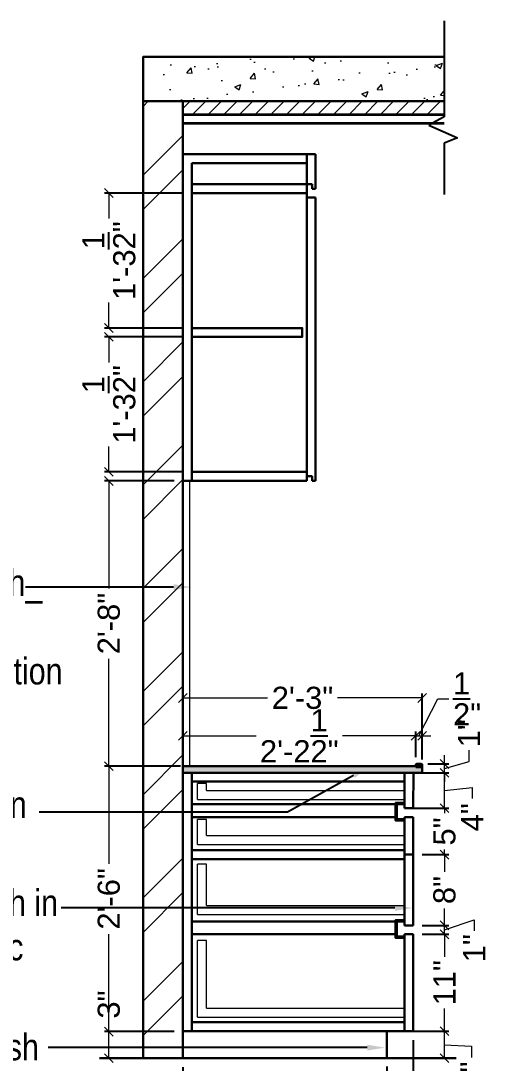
# Model space of a CAD drawing. Header units: millimetres. Extents: x 56222 to 3066687, y -650199 to -121287.
# Drawn here: x 134894.1 to 134948.9, y -184697.6 to -184579.8 of the extents above; entities that cross this region are included whole.
import ezdxf
from ezdxf import colors
from ezdxf.entities.mleader import LeaderData, LeaderLine
from ezdxf.math import Vec2, Vec3

# ---------------------------------------------------------------- set-up
doc = ezdxf.new("R2010")
doc.units = ezdxf.units.MM
doc.header["$MEASUREMENT"] = 0
doc.header["$PDMODE"] = 35
doc.linetypes.add('DASHED', pattern=[0.75, 0.5, -0.25])
doc.layers.get('Defpoints').update_dxf_attribs({"color": 220})
for name, color, linetype, lineweight in [('COLUMN', 1, 'Continuous', 30), ('dim05', 1, 'Continuous', 13), ('FURNITURE', 32, 'Continuous', 9), ('furniture dimensions', 1, 'DASHED', 0), ('GF FALSE CEILING', 6, 'Continuous', 35), ('hatch-wall', 8, 'Continuous', 9), ('SECTION ( SLAB PLine )', 104, 'Continuous', 30), ('Text', 7, 'Continuous', 15), ('wall', 7, 'Continuous', 30), ('XX~SLAB ( BEAM )~ ( DIM )', 7, 'Continuous', 9)]:
    doc.layers.add(name, color=color, linetype=linetype, lineweight=lineweight)
doc.styles.add('Arial', font='arial.ttf')
doc.styles.get("Standard").update_dxf_attribs({"font": 'arial.ttf', "height": 6})
doc.styles.add('style4', font='ARIALN.TTF')
doc.dimstyles.new('ISO-25', dxfattribs={"dimtxt": 2.5, "dimasz": 1, "dimexe": 0.5, "dimexo": 1, "dimtad": 0, "dimdec": 1, "dimlunit": 4, "dimtxsty": 'Standard', "dimblk": 'OBLIQUE', "dimcen": 2.5, "dimclrd": 1, "dimclre": 1, "dimclrt": 5, "dimadec": 0, "dimazin": 0, "dimtfac": 1, "dimtdec": 1, "dimtmove": 0, "dimatfit": 3, "dimfxl": 1, "dimlwd": -1, "dimarcsym": 0})

# ---------------------------------------------------------------- blocks, each defined once
blk = doc.blocks.new('_Oblique')
at = {"layer": 'wall', "color": 0, "lineweight": -2}
blk.add_line((-0.5, -0.5), (0.5, 0.5), dxfattribs=at)
blk = doc.blocks.new('*D413')
at = {"layer": 'Defpoints', "color": 0, "lineweight": 30, "transparency": 16777216}
for p in [(134904.05, -184693.99), (134912.41, -184693.99), (134912.41, -184696.99)]:
    blk.add_point(p, dxfattribs=at)
at = {"layer": 'dim05', "color": 1, "linetype": 'Continuous', "transparency": 16777216}
for p, q in [((134904.05, -184693.99), (134904.05, -184692.99)), ((134904.05, -184696.99), (134904.05, -184693.99))]:
    blk.add_line(p, q, dxfattribs=at)
at = {"layer": 'dim05', "color": 1, "linetype": 'Continuous', "lineweight": -2, "transparency": 16777216}
for p, q in [((134911.41, -184693.99), (134903.55, -184693.99)), ((134911.41, -184696.99), (134903.55, -184696.99))]:
    blk.add_line(p, q, dxfattribs=at)
at = {"layer": 'dim05', "color": 1, "transparency": 16777216}
for p, rotation in [((134904.05, -184693.99), 90), ((134904.05, -184696.99), 270)]:
    blk.add_blockref('_Oblique', p, dxfattribs=dict(at, rotation=rotation))
at = {"layer": 'dim05', "color": 5, "lineweight": 25, "transparency": 16777216, "insert": (134904.05, -184690.93), "char_height": 2.5, "attachment_point": 5, "rotation": 90, "style": 'Arial'}
blk.add_mtext('3"', dxfattribs=at)
blk = doc.blocks.new('*D414')
at = {"layer": 'Defpoints', "color": 0, "lineweight": 30, "transparency": 16777216}
for p in [(134904.05, -184663.99), (134912.41, -184663.99), (134912.41, -184693.99)]:
    blk.add_point(p, dxfattribs=at)
at = {"layer": 'dim05', "color": 1, "linetype": 'Continuous', "lineweight": -2, "transparency": 16777216}
for p, q in [((134911.41, -184663.99), (134903.55, -184663.99)), ((134911.41, -184693.99), (134903.55, -184693.99))]:
    blk.add_line(p, q, dxfattribs=at)
at = {"layer": 'dim05', "color": 1, "linetype": 'Continuous', "transparency": 16777216}
for p, q in [((134904.05, -184663.99), (134904.05, -184675.02)), ((134904.05, -184693.99), (134904.05, -184682.96))]:
    blk.add_line(p, q, dxfattribs=at)
at = {"layer": 'dim05', "color": 1, "transparency": 16777216}
for p, rotation in [((134904.05, -184663.99), 90), ((134904.05, -184693.99), 270)]:
    blk.add_blockref('_Oblique', p, dxfattribs=dict(at, rotation=rotation))
at = {"layer": 'dim05', "color": 5, "lineweight": 25, "transparency": 16777216, "insert": (134904.05, -184678.99), "char_height": 2.5, "attachment_point": 5, "rotation": 90, "style": 'Arial'}
blk.add_mtext('2\'-6"', dxfattribs=at)
blk = doc.blocks.new('*D415')
at = {"layer": 'Defpoints', "color": 0, "lineweight": 30, "transparency": 16777216}
for p in [(134904.05, -184631.77), (134912.41, -184631.77), (134913.16, -184663.99)]:
    blk.add_point(p, dxfattribs=at)
at = {"layer": 'dim05', "color": 1, "linetype": 'Continuous', "lineweight": -2, "transparency": 16777216}
for p, q in [((134911.41, -184631.77), (134903.55, -184631.77)), ((134912.16, -184663.99), (134903.55, -184663.99))]:
    blk.add_line(p, q, dxfattribs=at)
at = {"layer": 'dim05', "color": 1, "linetype": 'Continuous', "transparency": 16777216}
for p, q in [((134904.05, -184631.77), (134904.05, -184643.91)), ((134904.05, -184663.99), (134904.05, -184651.85))]:
    blk.add_line(p, q, dxfattribs=at)
at = {"layer": 'dim05', "color": 1, "transparency": 16777216}
for p, rotation in [((134904.05, -184631.77), 90), ((134904.05, -184663.99), 270)]:
    blk.add_blockref('_Oblique', p, dxfattribs=dict(at, rotation=rotation))
at = {"layer": 'dim05', "color": 5, "lineweight": 25, "transparency": 16777216, "insert": (134904.05, -184647.88), "char_height": 2.5, "attachment_point": 5, "rotation": 90, "style": 'Arial'}
blk.add_mtext('2\'-8"', dxfattribs=at)
blk = doc.blocks.new('*D416')
at = {"layer": 'Defpoints', "color": 0, "lineweight": 30, "transparency": 16777216}
for p in [(134904.05, -184615.49), (134913.41, -184615.49), (134913.41, -184630.74)]:
    blk.add_point(p, dxfattribs=at)
at = {"layer": 'dim05', "color": 1, "linetype": 'Continuous', "lineweight": -2, "transparency": 16777216}
for p, q in [((134912.41, -184615.49), (134903.55, -184615.49)), ((134912.41, -184630.74), (134903.55, -184630.74))]:
    blk.add_line(p, q, dxfattribs=at)
at = {"layer": 'dim05', "color": 1, "linetype": 'Continuous', "transparency": 16777216}
for p, q in [((134904.05, -184615.49), (134904.05, -184618.38)), ((134904.05, -184630.74), (134904.05, -184627.86))]:
    blk.add_line(p, q, dxfattribs=at)
at = {"layer": 'dim05', "color": 1, "transparency": 16777216}
for p, rotation in [((134904.05, -184615.49), 90), ((134904.05, -184630.74), 270)]:
    blk.add_blockref('_Oblique', p, dxfattribs=dict(at, rotation=rotation))
at = {"layer": 'dim05', "color": 5, "lineweight": 25, "transparency": 16777216, "insert": (134904.05, -184623.12), "char_height": 2.5, "attachment_point": 5, "rotation": 90, "style": 'Arial'}
blk.add_mtext('1\'-3{\\H1x;\\S1/2;}"', dxfattribs=at)
blk = doc.blocks.new('*D417')
at = {"layer": 'Defpoints', "color": 0, "lineweight": 30, "transparency": 16777216}
for p in [(134935.45, -184693.94), (134941.98, -184693.94), (134935.45, -184696.99)]:
    blk.add_point(p, dxfattribs=at)
at = {"layer": 'dim05', "color": 1, "linetype": 'Continuous', "lineweight": -2, "transparency": 16777216}
for p, q in [((134936.45, -184693.94), (134942.48, -184693.94)), ((134936.45, -184696.99), (134942.48, -184696.99))]:
    blk.add_line(p, q, dxfattribs=at)
at = {"layer": 'dim05', "color": 1, "linetype": 'Continuous', "transparency": 16777216}
for p, q in [((134941.98, -184696.99), (134941.98, -184693.94)), ((134941.98, -184695.47), (134945.02, -184695.65)), ((134945.02, -184695.65), (134945.02, -184696.9))]:
    blk.add_line(p, q, dxfattribs=at)
at = {"layer": 'dim05', "color": 1, "transparency": 16777216}
for p, rotation in [((134941.98, -184693.94), 90), ((134941.98, -184696.99), 270)]:
    blk.add_blockref('_Oblique', p, dxfattribs=dict(at, rotation=rotation))
at = {"layer": 'dim05', "color": 5, "lineweight": 25, "transparency": 16777216, "insert": (134945.02, -184698.96), "char_height": 2.5, "attachment_point": 5, "rotation": 90, "style": 'Arial'}
blk.add_mtext('3"', dxfattribs=at)
blk = doc.blocks.new('*D418')
at = {"layer": 'Defpoints', "color": 0, "lineweight": 30, "transparency": 16777216}
for p in [(134938.45, -184682.99), (134941.98, -184682.99), (134938.45, -184693.94)]:
    blk.add_point(p, dxfattribs=at)
at = {"layer": 'dim05', "color": 1, "linetype": 'Continuous', "lineweight": -2, "transparency": 16777216}
for p, q in [((134939.45, -184682.99), (134942.48, -184682.99)), ((134939.45, -184693.94), (134942.48, -184693.94))]:
    blk.add_line(p, q, dxfattribs=at)
at = {"layer": 'dim05', "color": 1, "linetype": 'Continuous', "transparency": 16777216}
for p, q in [((134941.98, -184682.99), (134941.98, -184685.55)), ((134941.98, -184693.94), (134941.98, -184691.38))]:
    blk.add_line(p, q, dxfattribs=at)
at = {"layer": 'dim05', "color": 1, "transparency": 16777216}
for p, rotation in [((134941.98, -184682.99), 90), ((134941.98, -184693.94), 270)]:
    blk.add_blockref('_Oblique', p, dxfattribs=dict(at, rotation=rotation))
at = {"layer": 'dim05', "color": 5, "lineweight": 25, "transparency": 16777216, "insert": (134941.98, -184688.47), "char_height": 2.5, "attachment_point": 5, "rotation": 90, "style": 'Arial'}
blk.add_mtext('11"', dxfattribs=at)
blk = doc.blocks.new('*D419')
at = {"layer": 'Defpoints', "color": 0, "lineweight": 30, "transparency": 16777216}
for p in [(134938.45, -184681.99), (134938.45, -184682.99), (134941.98, -184681.99)]:
    blk.add_point(p, dxfattribs=at)
at = {"layer": 'dim05', "color": 1, "linetype": 'Continuous', "transparency": 16777216}
for p, q in [((134941.98, -184681.99), (134941.98, -184680.99)), ((134941.98, -184682.49), (134945.34, -184681.36)), ((134945.34, -184681.36), (134945.34, -184682.61)), ((134941.98, -184682.99), (134941.98, -184681.99)), ((134941.98, -184682.99), (134941.98, -184681.99)), ((134941.98, -184682.99), (134941.98, -184683.99))]:
    blk.add_line(p, q, dxfattribs=at)
at = {"layer": 'dim05', "color": 1, "linetype": 'Continuous', "lineweight": -2, "transparency": 16777216}
for p, q in [((134939.45, -184681.99), (134942.48, -184681.99)), ((134939.45, -184682.99), (134942.48, -184682.99))]:
    blk.add_line(p, q, dxfattribs=at)
at = {"layer": 'dim05', "color": 1, "transparency": 16777216}
for p, rotation in [((134941.98, -184681.99), 270), ((134941.98, -184682.99), 90)]:
    blk.add_blockref('_Oblique', p, dxfattribs=dict(at, rotation=rotation))
at = {"layer": 'dim05', "color": 5, "lineweight": 25, "transparency": 16777216, "insert": (134945.34, -184684.56), "char_height": 2.5, "attachment_point": 5, "rotation": 90, "style": 'Arial'}
blk.add_mtext('1"', dxfattribs=at)
blk = doc.blocks.new('*D420')
at = {"layer": 'Defpoints', "color": 0, "lineweight": 30, "transparency": 16777216}
for p in [(134938.45, -184673.99), (134941.98, -184673.99), (134938.45, -184681.99)]:
    blk.add_point(p, dxfattribs=at)
at = {"layer": 'dim05', "color": 1, "linetype": 'Continuous', "lineweight": -2, "transparency": 16777216}
for p, q in [((134939.45, -184673.99), (134942.48, -184673.99)), ((134939.45, -184681.99), (134942.48, -184681.99))]:
    blk.add_line(p, q, dxfattribs=at)
at = {"layer": 'dim05', "color": 1, "linetype": 'Continuous', "transparency": 16777216}
for p, q in [((134941.98, -184673.99), (134941.98, -184675.93)), ((134941.98, -184681.99), (134941.98, -184680.06))]:
    blk.add_line(p, q, dxfattribs=at)
at = {"layer": 'dim05', "color": 1, "transparency": 16777216}
for p, rotation in [((134941.98, -184673.99), 90), ((134941.98, -184681.99), 270)]:
    blk.add_blockref('_Oblique', p, dxfattribs=dict(at, rotation=rotation))
at = {"layer": 'dim05', "color": 5, "lineweight": 25, "transparency": 16777216, "insert": (134941.98, -184677.99), "char_height": 2.5, "attachment_point": 5, "rotation": 90, "style": 'Arial'}
blk.add_mtext('8"', dxfattribs=at)
blk = doc.blocks.new('*D421')
at = {"layer": 'Defpoints', "color": 0, "lineweight": 30, "transparency": 16777216}
for p in [(134938.45, -184668.74), (134941.98, -184668.74), (134938.45, -184673.99)]:
    blk.add_point(p, dxfattribs=at)
at = {"layer": 'dim05', "color": 1, "linetype": 'Continuous', "lineweight": -2, "transparency": 16777216}
for p, q in [((134939.45, -184668.74), (134942.48, -184668.74)), ((134939.45, -184673.99), (134942.48, -184673.99))]:
    blk.add_line(p, q, dxfattribs=at)
at = {"layer": 'dim05', "color": 1, "linetype": 'Continuous', "transparency": 16777216}
for p, q in [((134941.98, -184668.74), (134941.98, -184667.74)), ((134941.98, -184668.74), (134941.98, -184669.31)), ((134941.98, -184673.99), (134941.98, -184673.43)), ((134941.98, -184673.99), (134941.98, -184674.99))]:
    blk.add_line(p, q, dxfattribs=at)
at = {"layer": 'dim05', "color": 1, "transparency": 16777216}
for p, rotation in [((134941.98, -184668.74), 270), ((134941.98, -184673.99), 90)]:
    blk.add_blockref('_Oblique', p, dxfattribs=dict(at, rotation=rotation))
at = {"layer": 'dim05', "color": 5, "lineweight": 25, "transparency": 16777216, "insert": (134941.98, -184671.37), "char_height": 2.5, "attachment_point": 5, "rotation": 90, "style": 'Arial'}
blk.add_mtext('5"', dxfattribs=at)
blk = doc.blocks.new('*D422')
at = {"layer": 'Defpoints', "color": 0, "lineweight": 30, "transparency": 16777216}
for p in [(134937.9, -184664.74), (134941.98, -184664.74), (134937.45, -184668.74)]:
    blk.add_point(p, dxfattribs=at)
at = {"layer": 'dim05', "color": 1, "linetype": 'Continuous', "lineweight": -2, "transparency": 16777216}
for p, q in [((134938.9, -184664.74), (134942.48, -184664.74)), ((134938.45, -184668.74), (134942.48, -184668.74))]:
    blk.add_line(p, q, dxfattribs=at)
at = {"layer": 'dim05', "color": 1, "linetype": 'Continuous', "transparency": 16777216}
for p, q in [((134941.98, -184668.74), (134941.98, -184664.74)), ((134941.98, -184666.74), (134945.11, -184666.4)), ((134945.11, -184666.4), (134945.11, -184667.65))]:
    blk.add_line(p, q, dxfattribs=at)
at = {"layer": 'dim05', "color": 1, "transparency": 16777216}
for p, rotation in [((134941.98, -184664.74), 90), ((134941.98, -184668.74), 270)]:
    blk.add_blockref('_Oblique', p, dxfattribs=dict(at, rotation=rotation))
at = {"layer": 'dim05', "color": 5, "lineweight": 25, "transparency": 16777216, "insert": (134945.11, -184669.77), "char_height": 2.5, "attachment_point": 5, "rotation": 90, "style": 'Arial'}
blk.add_mtext('4"', dxfattribs=at)
blk = doc.blocks.new('*D423')
at = {"layer": 'Defpoints', "color": 0, "lineweight": 30, "transparency": 16777216}
for p in [(134939.09, -184663.74), (134941.98, -184663.74), (134939.45, -184664.74)]:
    blk.add_point(p, dxfattribs=at)
at = {"layer": 'dim05', "color": 1, "linetype": 'Continuous', "transparency": 16777216}
for p, q in [((134941.98, -184663.74), (134941.98, -184662.74)), ((134944.75, -184663.45), (134944.75, -184662.2)), ((134941.98, -184664.24), (134944.75, -184663.45)), ((134941.98, -184664.74), (134941.98, -184663.74)), ((134941.98, -184664.74), (134941.98, -184663.74)), ((134941.98, -184664.74), (134941.98, -184665.74))]:
    blk.add_line(p, q, dxfattribs=at)
at = {"layer": 'dim05', "color": 1, "linetype": 'Continuous', "lineweight": -2, "transparency": 16777216}
for p, q in [((134940.09, -184663.74), (134942.48, -184663.74)), ((134940.45, -184664.74), (134942.48, -184664.74))]:
    blk.add_line(p, q, dxfattribs=at)
at = {"layer": 'dim05', "color": 1, "transparency": 16777216}
for p, rotation in [((134941.98, -184663.74), 270), ((134941.98, -184664.74), 90)]:
    blk.add_blockref('_Oblique', p, dxfattribs=dict(at, rotation=rotation))
at = {"layer": 'dim05', "color": 5, "lineweight": 25, "transparency": 16777216, "insert": (134944.75, -184660.26), "char_height": 2.5, "attachment_point": 5, "rotation": 90, "style": 'Arial'}
blk.add_mtext('1"', dxfattribs=at)
blk = doc.blocks.new('*D424')
at = {"layer": 'Defpoints', "color": 0, "lineweight": 30, "transparency": 16777216}
for p in [(134912.41, -184696.99), (134935.45, -184696.94), (134935.45, -184700.09)]:
    blk.add_point(p, dxfattribs=at)
at = {"layer": 'dim05', "color": 1, "linetype": 'Continuous', "lineweight": -2, "transparency": 16777216}
for p, q in [((134912.41, -184697.99), (134912.41, -184700.59)), ((134935.45, -184697.94), (134935.45, -184700.59))]:
    blk.add_line(p, q, dxfattribs=at)
at = {"layer": 'dim05', "color": 1, "linetype": 'Continuous', "transparency": 16777216}
for p, q in [((134912.41, -184700.09), (134919.13, -184700.09)), ((134935.45, -184700.09), (134928.73, -184700.09))]:
    blk.add_line(p, q, dxfattribs=at)
at = {"layer": 'dim05', "color": 1, "transparency": 16777216, "rotation": 180}
blk.add_blockref('_Oblique', (134912.41, -184700.09), dxfattribs=at)
at = {"layer": 'dim05', "color": 1, "transparency": 16777216}
blk.add_blockref('_Oblique', (134935.45, -184700.09), dxfattribs=at)
at = {"layer": 'dim05', "color": 5, "lineweight": 25, "transparency": 16777216, "insert": (134923.93, -184700.09), "char_height": 2.5, "attachment_point": 5, "style": 'Arial'}
blk.add_mtext('1\'-11"', dxfattribs=at)
blk = doc.blocks.new('*D425')
at = {"layer": 'Defpoints', "color": 0, "lineweight": 30, "transparency": 16777216}
for p in [(134938.45, -184693.94), (134935.45, -184696.99), (134938.45, -184700.09)]:
    blk.add_point(p, dxfattribs=at)
at = {"layer": 'dim05', "color": 1, "linetype": 'Continuous', "lineweight": -2, "transparency": 16777216}
for p, q in [((134938.45, -184694.94), (134938.45, -184700.59)), ((134935.45, -184697.99), (134935.45, -184700.59))]:
    blk.add_line(p, q, dxfattribs=at)
at = {"layer": 'dim05', "color": 1, "linetype": 'Continuous', "transparency": 16777216}
for p, q in [((134935.45, -184700.09), (134938.45, -184700.09)), ((134936.95, -184700.09), (134935.92, -184702.57)), ((134935.92, -184702.57), (134937.17, -184702.57))]:
    blk.add_line(p, q, dxfattribs=at)
at = {"layer": 'dim05', "color": 1, "transparency": 16777216, "rotation": 180}
blk.add_blockref('_Oblique', (134935.45, -184700.09), dxfattribs=at)
at = {"layer": 'dim05', "color": 1, "transparency": 16777216}
blk.add_blockref('_Oblique', (134938.45, -184700.09), dxfattribs=at)
at = {"layer": 'dim05', "color": 5, "lineweight": 25, "transparency": 16777216, "insert": (134939.23, -184702.57), "char_height": 2.5, "attachment_point": 5, "style": 'Arial'}
blk.add_mtext('3"', dxfattribs=at)
blk = doc.blocks.new('*D437')
at = {"layer": 'Defpoints', "color": 0, "lineweight": 30, "transparency": 16777216}
for p in [(134938.73, -184660.56), (134912.41, -184663.99), (134938.73, -184663.99)]:
    blk.add_point(p, dxfattribs=at)
at = {"layer": 'dim05', "color": 1, "linetype": 'Continuous', "lineweight": -2, "transparency": 16777216}
for p, q in [((134912.41, -184662.99), (134912.41, -184660.06)), ((134938.73, -184662.99), (134938.73, -184660.06))]:
    blk.add_line(p, q, dxfattribs=at)
at = {"layer": 'dim05', "color": 1, "linetype": 'Continuous', "transparency": 16777216}
for p, q in [((134912.41, -184660.56), (134920.69, -184660.56)), ((134938.73, -184660.56), (134930.45, -184660.56))]:
    blk.add_line(p, q, dxfattribs=at)
at = {"layer": 'dim05', "color": 1, "transparency": 16777216, "rotation": 180}
blk.add_blockref('_Oblique', (134912.41, -184660.56), dxfattribs=at)
at = {"layer": 'dim05', "color": 1, "transparency": 16777216}
blk.add_blockref('_Oblique', (134938.73, -184660.56), dxfattribs=at)
at = {"layer": 'dim05', "color": 5, "lineweight": 25, "transparency": 16777216, "insert": (134925.57, -184660.56), "char_height": 2.5, "attachment_point": 5, "style": 'Arial'}
blk.add_mtext('2\'-2{\\H1x;\\S1/2;}"', dxfattribs=at)
blk = doc.blocks.new('*D438')
at = {"layer": 'Defpoints', "color": 0, "lineweight": 30, "transparency": 16777216}
for p in [(134939.45, -184660.56), (134938.73, -184663.99), (134939.45, -184663.99)]:
    blk.add_point(p, dxfattribs=at)
at = {"layer": 'dim05', "color": 1, "linetype": 'Continuous', "transparency": 16777216}
for p, q in [((134939.09, -184660.56), (134941.21, -184656.39)), ((134941.21, -184656.39), (134942.46, -184656.39)), ((134938.73, -184660.56), (134937.73, -184660.56)), ((134938.73, -184660.56), (134939.45, -184660.56)), ((134938.73, -184660.56), (134939.45, -184660.56)), ((134939.45, -184660.56), (134940.45, -184660.56))]:
    blk.add_line(p, q, dxfattribs=at)
at = {"layer": 'dim05', "color": 1, "linetype": 'Continuous', "lineweight": -2, "transparency": 16777216}
for p, q in [((134938.73, -184662.99), (134938.73, -184660.06)), ((134939.45, -184662.99), (134939.45, -184660.06))]:
    blk.add_line(p, q, dxfattribs=at)
at = {"layer": 'dim05', "color": 1, "transparency": 16777216}
blk.add_blockref('_Oblique', (134938.73, -184660.56), dxfattribs=at)
at = {"layer": 'dim05', "color": 1, "transparency": 16777216, "rotation": 180}
blk.add_blockref('_Oblique', (134939.45, -184660.56), dxfattribs=at)
at = {"layer": 'dim05', "color": 5, "lineweight": 25, "transparency": 16777216, "insert": (134944.53, -184656.39), "char_height": 2.5, "attachment_point": 5, "style": 'Arial'}
blk.add_mtext('{\\H1x;\\S1/2;}"', dxfattribs=at)
blk = doc.blocks.new('*D439')
at = {"layer": 'Defpoints', "color": 0, "lineweight": 30, "transparency": 16777216}
for p in [(134939.45, -184656.29), (134912.41, -184663.99), (134939.45, -184664.24)]:
    blk.add_point(p, dxfattribs=at)
at = {"layer": 'dim05', "color": 1, "linetype": 'Continuous', "lineweight": -2, "transparency": 16777216}
for p, q in [((134912.41, -184662.99), (134912.41, -184655.79)), ((134939.45, -184663.24), (134939.45, -184655.79))]:
    blk.add_line(p, q, dxfattribs=at)
at = {"layer": 'dim05', "color": 1, "linetype": 'Continuous', "transparency": 16777216}
for p, q in [((134912.41, -184656.29), (134921.96, -184656.29)), ((134939.45, -184656.29), (134929.9, -184656.29))]:
    blk.add_line(p, q, dxfattribs=at)
at = {"layer": 'dim05', "color": 1, "transparency": 16777216, "rotation": 180}
blk.add_blockref('_Oblique', (134912.41, -184656.29), dxfattribs=at)
at = {"layer": 'dim05', "color": 1, "transparency": 16777216}
blk.add_blockref('_Oblique', (134939.45, -184656.29), dxfattribs=at)
at = {"layer": 'dim05', "color": 5, "lineweight": 25, "transparency": 16777216, "insert": (134925.93, -184656.29), "char_height": 2.5, "attachment_point": 5, "style": 'Arial'}
blk.add_mtext('2\'-3"', dxfattribs=at)
blk = doc.blocks.new('*D393')
at = {"layer": 'Defpoints', "color": 0, "lineweight": 30, "transparency": 16777216}
for p in [(134904.05, -184599.24), (134913.41, -184599.24), (134913.41, -184614.49)]:
    blk.add_point(p, dxfattribs=at)
at = {"layer": 'dim05', "color": 1, "linetype": 'Continuous', "lineweight": -2, "transparency": 16777216}
for p, q in [((134912.41, -184599.24), (134903.55, -184599.24)), ((134912.41, -184614.49), (134903.55, -184614.49))]:
    blk.add_line(p, q, dxfattribs=at)
at = {"layer": 'dim05', "color": 1, "linetype": 'Continuous', "transparency": 16777216}
for p, q in [((134904.05, -184599.24), (134904.05, -184602.13)), ((134904.05, -184614.49), (134904.05, -184611.61))]:
    blk.add_line(p, q, dxfattribs=at)
at = {"layer": 'dim05', "color": 1, "transparency": 16777216}
for p, rotation in [((134904.05, -184599.24), 90), ((134904.05, -184614.49), 270)]:
    blk.add_blockref('_Oblique', p, dxfattribs=dict(at, rotation=rotation))
at = {"layer": 'dim05', "color": 5, "lineweight": 25, "transparency": 16777216, "insert": (134904.05, -184606.87), "char_height": 2.5, "attachment_point": 5, "rotation": 90, "style": 'Arial'}
blk.add_mtext('1\'-3{\\H1x;\\S1/2;}"', dxfattribs=at)

msp = doc.modelspace()

# ---------------------------------------------------------------- hatches: boundary and pattern name
at = {"layer": 'FURNITURE', "lineweight": 20, "true_color": 0x636466}
h = msp.add_hatch(dxfattribs=at)
h.set_pattern_fill('AR-CONC', color=251)
h.set_pattern_definition([(50, (5490.013, -203138.564), (7.17260183, -0.62752135), [0.75, -8.25]), (355, (5490.013, -203138.564), (-1.38751334, 7.52192134), [0.6, -6.6]), (100.4514445, (5490.611, -203138.616), (5.78508847, 6.8943999), [0.6374019, -7.0114211]), (46.1842, (5490.013, -203136.564), (10.6724133, -1.6551928), [1.125, -12.375]), (96.6356355, (5490.902, -203136.702), (9.34661946, 9.741186), [0.9561034, -10.5171376]), (351.184164, (5490.013, -203136.564), (9.34661945, 9.741186), [0.9, -9.9]), (21, (5491.013, -203137.064), (5.96907052, -4.0261889), [0.75, -8.25]), (326, (5491.013, -203137.064), (2.4331533, 7.25150045), [0.6, -6.6]), (71.451445, (5491.5104, -203137.3995), (8.40222377, 3.22531153), [0.6374019, -7.0114211]), (37.5, (5490.013, -203138.564), (0.121598553, 3.32893854), [0, -6.52, 0, -6.7, 0, -6.625]), (7.5, (5490.013, -203138.564), (2.63069537, 3.94411712), [0, -3.82, 0, -6.37, 0, -2.525]), (327.5, (5487.783, -203138.564), (5.33822436, -0.22554872), [0, -2.5, 0, -7.8, 0, -10.35]), (317.5, (5486.783, -203138.564), (5.8318617, 1.00104982), [0, -3.25, 0, -5.18, 0, -7.35])])
h.paths.add_polyline_path([(135067.565, -184615.854), (135063.04, -184615.854), (135063.04, -184615.885)])
h.paths.add_polyline_path([(134941.934, -184588.85), (134941.948, -184583.854), (134907.907, -184583.854), (134907.907, -184588.854), (134919.04, -184588.854), (134919.027, -184588.858)])
at = {"layer": 'furniture dimensions', "true_color": 0x939598}
h = msp.add_hatch(color=252, dxfattribs=at)
h.dxf.hatch_style = 1
h.paths.add_polyline_path([(134912.407, -184664.743), (134912.407, -184663.993), (134939.448, -184663.993), (134939.448, -184664.743)])
at = {"layer": 'furniture dimensions', "lineweight": 30, "true_color": 0x939598}
h = msp.add_hatch(color=252, dxfattribs=at)
h.dxf.hatch_style = 1
h.paths.add_polyline_path([(134939.448, -184663.843, 0.4163835), (134939.347, -184663.743), (134938.825, -184663.743, 0.4133453), (134938.726, -184663.843), (134938.726, -184664.245), (134939.448, -184664.245)])
at = {"layer": 'GF FALSE CEILING', "lineweight": 9}
h = msp.add_hatch(dxfattribs=at)
h.set_pattern_fill('ANSI31', color=256, scale=10)
h.set_pattern_definition([(45, (6673.6708, -201520.9849), (-0.883883476, 0.883883476), [])])
h.paths.add_polyline_path([(134941.941, -184588.854), (134912.407, -184588.854), (134912.407, -184590.354), (134941.941, -184590.354)])
at = {"layer": 'hatch-wall'}
h = msp.add_hatch(dxfattribs=at)
h.set_pattern_fill('ANSI32', color=256, scale=22)
h.set_pattern_definition([(45, (6673.671, -201514.115), (-5.83363094, 5.83363094), []), (45, (6677.56, -201514.115), (-5.83363094, 5.83363094), [])])
h.paths.add_polyline_path([(134912.401, -184588.854), (134907.913, -184588.854), (134907.919, -184696.993), (134912.407, -184696.993)])

# ---------------------------------------------------------------- linework, layer by layer
at = {"layer": 'COLUMN'}
msp.add_line((134902.984, -184696.993), (134943.3, -184696.993), dxfattribs=at)
at = {"layer": 'FURNITURE', "linetype": 'ByBlock', "lineweight": -3}
for p, q in [((134941.941, -184579.777), (134941.941, -184590.642)), ((134941.941, -184590.642), (134940.215, -184591.551)), ((134940.215, -184591.551), (134943.454, -184593.014)), ((134943.454, -184593.014), (134941.941, -184593.591)), ((134941.941, -184593.591), (134941.941, -184599.4)), ((134912.407, -184595.854), (134912.407, -184599.862))]:
    msp.add_line(p, q, dxfattribs=at)
at = {"layer": 'FURNITURE', "lineweight": 30}
for p, q in [((134927.407, -184594.854), (134912.407, -184594.854)), ((134913.407, -184595.854), (134913.407, -184631.743)), ((134926.407, -184595.854), (134913.407, -184595.854)), ((134926.407, -184594.854), (134926.407, -184631.743)), ((134927.407, -184598.743), (134927.407, -184594.854)), ((134926.407, -184598.243), (134927.027, -184598.243)), ((134927.027, -184598.743), (134927.027, -184598.243)), ((134926.407, -184598.743), (134926.407, -184598.743)), ((134926.407, -184598.743), (134926.407, -184598.743)), ((134927.407, -184598.743), (134927.027, -184598.743)), ((134927.407, -184599.743), (134926.407, -184599.743)), ((134927.407, -184631.743), (134927.407, -184599.743)), ((134926.407, -184630.743), (134913.407, -184630.743)), ((134920.907, -184631.743), (134912.407, -184631.743)), ((134926.407, -184631.743), (134920.86, -184631.759)), ((134926.407, -184631.243), (134927.027, -184631.243)), ((134926.407, -184631.743), (134926.407, -184631.743)), ((134926.407, -184631.743), (134926.407, -184631.743)), ((134927.027, -184631.743), (134927.027, -184631.243)), ((134927.407, -184631.743), (134927.027, -184631.743)), ((134938.726, -184663.993), (134912.407, -184663.993)), ((134912.407, -184663.993), (134912.407, -184696.939)), ((134939.448, -184663.994), (134939.448, -184664.492)), ((134939.448, -184664.743), (134912.407, -184664.743)), ((134913.407, -184693.939), (134913.407, -184664.743)), ((134937.448, -184664.743), (134913.407, -184664.743)), ((134937.448, -184664.743), (134937.448, -184668.743)), ((134938.473, -184664.743), (134938.448, -184668.743)), ((134937.448, -184665.743), (134913.407, -184665.743)), ((134936.448, -184668.296), (134913.407, -184668.296)), ((134937.448, -184668.743), (134938.448, -184668.743)), ((134936.448, -184669.743), (134913.407, -184669.743)), ((134936.448, -184669.146), (134936.598, -184669.146)), ((134937.448, -184669.743), (134937.448, -184681.993)), ((134937.448, -184669.743), (134938.448, -184669.743)), ((134938.448, -184669.743), (134938.448, -184681.993)), ((134937.448, -184673.493), (134913.407, -184673.493)), ((134937.448, -184674.493), (134913.407, -184674.493)), ((134938.448, -184673.993), (134937.448, -184673.993)), ((134937.448, -184675.433), (134937.448, -184673.993)), ((134936.448, -184681.546), (134913.407, -184681.546)), ((134936.448, -184682.993), (134913.407, -184682.993)), ((134936.448, -184682.396), (134936.598, -184682.396)), ((134937.448, -184681.993), (134938.448, -184681.993)), ((134937.448, -184682.993), (134937.448, -184693.939)), ((134937.448, -184682.993), (134938.448, -184682.993)), ((134938.448, -184682.993), (134938.448, -184693.939)), ((134937.448, -184692.939), (134913.407, -184692.939)), ((134938.448, -184693.939), (134912.407, -184693.939)), ((134935.448, -184693.939), (134935.448, -184696.993)), ((134935.448, -184693.939), (134938.448, -184693.939)), ((134935.448, -184696.993), (134912.407, -184696.993))]:
    msp.add_line(p, q, dxfattribs=at)
at = {"layer": 'FURNITURE', "lineweight": 30, "ltscale": 0.4}
msp.add_line((134938.825, -184663.743), (134939.348, -184663.743), dxfattribs=at)
at = {"layer": 'FURNITURE'}
for p, q in [((134914.077, -184667.751), (134914.077, -184665.941)), ((134915.077, -184665.941), (134914.077, -184665.941)), ((134915.077, -184666.751), (134915.077, -184665.941)), ((134915.077, -184666.751), (134937.448, -184666.751)), ((134914.077, -184667.751), (134937.448, -184667.751)), ((134914.077, -184672.836), (134914.077, -184670.038)), ((134915.077, -184670.038), (134914.077, -184670.038)), ((134915.077, -184671.836), (134915.077, -184670.038)), ((134915.077, -184671.836), (134937.448, -184671.836)), ((134914.077, -184672.836), (134937.448, -184672.836)), ((134914.077, -184680.739), (134914.077, -184675.076)), ((134915.077, -184675.076), (134914.077, -184675.076)), ((134915.077, -184679.739), (134915.077, -184675.076)), ((134915.077, -184679.739), (134937.448, -184679.739)), ((134914.077, -184680.739), (134937.448, -184680.739)), ((134914.077, -184692.35), (134914.077, -184683.697)), ((134915.077, -184683.697), (134914.077, -184683.697)), ((134915.077, -184683.697), (134914.077, -184683.697)), ((134915.077, -184683.697), (134914.077, -184683.697)), ((134915.077, -184691.35), (134915.077, -184683.697)), ((134914.077, -184692.35), (134937.448, -184692.35)), ((134915.077, -184691.35), (134937.448, -184691.35))]:
    msp.add_line(p, q, dxfattribs=at)
at = {"layer": 'FURNITURE', "lineweight": 30}
for points in [[(134912.407, -184594.854), (134912.407, -184631.743)], [(134937.448, -184669.996), (134937.448, -184670.146), (134936.448, -184670.146), (134936.448, -184668.146), (134937.448, -184668.146), (134937.448, -184668.296)], [(134937.448, -184669.996), (134936.598, -184669.996), (134936.598, -184668.296), (134937.448, -184668.296)], [(134937.448, -184683.246), (134937.448, -184683.396), (134936.448, -184683.396), (134936.448, -184681.396), (134937.448, -184681.396), (134937.448, -184681.546)], [(134937.448, -184683.246), (134936.598, -184683.246), (134936.598, -184681.546), (134937.448, -184681.546)]]:
    msp.add_lwpolyline(points, dxfattribs=at)
for points in [[(134913.407, -184599.243), (134926.407, -184599.243), (134926.407, -184598.243), (134913.407, -184598.243)], [(134913.407, -184615.493), (134925.907, -184615.493), (134925.907, -184614.493), (134913.407, -184614.493)]]:
    msp.add_lwpolyline(points, close=True, dxfattribs=at)
at = {"layer": 'FURNITURE', "lineweight": 30, "ltscale": 0.4}
msp.add_lwpolyline([(134938.726, -184663.993), (134938.726, -184663.843, -0.4142136), (134938.826, -184663.743), (134939.348, -184663.743, -0.4142136), (134939.448, -184663.843), (134939.448, -184664.743), (134937.498, -184664.743)], format="xyb", dxfattribs=at)
at = {"layer": 'GF FALSE CEILING'}
for p, q in [((134912.407, -184590.354), (134941.941, -184590.354)), ((134912.407, -184591.354), (134941.941, -184591.354))]:
    msp.add_line(p, q, dxfattribs=at)
at = {"layer": 'SECTION ( SLAB PLine )', "color": 1}
msp.add_lwpolyline([(134941.941, -184583.854), (134907.907, -184583.854), (134907.907, -184588.854), (134912.407, -184588.854), (134912.407, -184588.854), (134941.941, -184588.854)], dxfattribs=at)
at = {"layer": 'XX~SLAB ( BEAM )~ ( DIM )', "color": 242, "lineweight": 15, "true_color": 0xcd2027}
msp.add_line((134913.157, -184631.743), (134913.157, -184663.993), dxfattribs=at)
at = {"layer": 'XX~SLAB ( BEAM )~ ( DIM )', "lineweight": 30}
msp.add_lwpolyline([(134912.407, -184696.993), (134907.907, -184696.993), (134907.907, -184588.854), (134912.407, -184588.854)], close=True, dxfattribs=at)

# ---------------------------------------------------------------- dimensions: what is measured, and where the dimension line sits
at = {"layer": 'dim05', "color": 27, "lineweight": 25, "true_color": 0x7d5120}
for base, p1, p2, picture, middle in [((134904.04923345, -184599.2430812), (134913.40672514, -184614.49308122), (134913.40672514, -184599.2430812), '*D393', (134904.04923345, -184606.86808121)), ((134904.0492335, -184615.4930812), (134913.4067251, -184630.7430813), (134913.4067251, -184615.4930812), '*D416', (134904.0492335, -184623.1180812)), ((134904.049, -184631.774), (134913.157, -184663.993), (134912.407, -184631.774), '*D415', (134904.049, -184647.884)), ((134904.049, -184663.993), (134912.407, -184693.993), (134912.407, -184663.993), '*D414', (134904.049, -184678.993)), ((134941.9764, -184668.7431), (134938.4477, -184673.9928), (134938.4477, -184668.7431), '*D421', (134941.9764, -184671.3679)), ((134941.976, -184673.993), (134938.448, -184681.993), (134938.448, -184673.993), '*D420', (134941.976, -184677.993)), ((134941.976, -184682.993), (134938.448, -184693.939), (134938.448, -184682.993), '*D418', (134941.976, -184688.466)), ((134904.049, -184693.993), (134912.407, -184696.993), (134912.407, -184693.993), '*D413', (134904.049, -184690.932))]:
    dim = msp.add_linear_dim(base=base, p1=p1, p2=p2, angle=90, dimstyle='ISO-25', override={"dimtxsty": 'Arial'}, dxfattribs=at)
    dim.commit()
    dim.dimension.update_dxf_attribs({"geometry": picture, "text_midpoint": middle})
for base, p1, p2, picture, middle in [((134939.448, -184660.559), (134938.726, -184663.993), (134939.448, -184663.994), '*D438', (134943.083, -184656.394)), ((134938.448, -184700.09), (134935.448, -184696.993), (134938.448, -184693.939), '*D425', (134937.796, -184702.57))]:
    dim = msp.add_linear_dim(base=base, p1=p1, p2=p2, dimstyle='ISO-25', override={"dimtxsty": 'Arial', "dimtmove": 1}, dxfattribs=at)
    dim.commit()
    dim.dimension.update_dxf_attribs({"geometry": picture, "text_midpoint": middle, "dimtype": 160})
for base, p1, p2, picture, middle in [((134939.448, -184656.289), (134912.407, -184663.993), (134939.448, -184664.243), '*D439', (134925.927, -184656.289)), ((134938.726, -184660.559), (134912.407, -184663.993), (134938.726, -184663.993), '*D437', (134925.566, -184660.559)), ((134935.448, -184700.09), (134912.407, -184696.993), (134935.448, -184696.939), '*D424', (134923.927, -184700.09))]:
    dim = msp.add_linear_dim(base=base, p1=p1, p2=p2, dimstyle='ISO-25', override={"dimtxsty": 'Arial'}, dxfattribs=at)
    dim.commit()
    dim.dimension.update_dxf_attribs({"geometry": picture, "text_midpoint": middle})
for base, p1, p2, picture, middle in [((134941.976, -184663.743), (134939.448, -184664.743), (134939.087, -184663.743), '*D423', (134944.749, -184661.576)), ((134941.976, -184664.743), (134937.448, -184668.743), (134937.901, -184664.743), '*D422', (134945.109, -184668.278)), ((134941.976, -184681.993), (134938.448, -184682.993), (134938.448, -184681.993), '*D419', (134945.342, -184683.236)), ((134941.976, -184693.939), (134935.448, -184696.993), (134935.448, -184693.939), '*D417', (134945.024, -184697.529))]:
    dim = msp.add_linear_dim(base=base, p1=p1, p2=p2, angle=90, dimstyle='ISO-25', override={"dimtxsty": 'Arial', "dimtmove": 1}, dxfattribs=at)
    dim.commit()
    dim.dimension.update_dxf_attribs({"geometry": picture, "text_midpoint": middle, "dimtype": 160})

# ---------------------------------------------------------------- leaders
at = {"layer": 'Text', "color": 1, "lineweight": 0, "ltscale": 20}
ml = msp.add_multileader_mtext('Standard', dxfattribs=at)
ml.set_content('Backsplash_\\PTile_\\Pas per selection', color=1, style='style4')
ml.set_leader_properties()
ml.build(insert=Vec2(0, 0))
ml.multileader.update_dxf_attribs({"dogleg_length": 2.025, "arrow_head_size": 2})
ctx = ml.context
ctx.base_point, ctx.char_height, ctx.arrow_head_size, ctx.landing_gap_size, ctx.plane_origin = Vec3(134874.522, -184643.676), 3, 2, 0.4, Vec3(134810.377, -184643.676)
ctx.text_align_type = 1
notes = []
notes.append((ctx, [(0, (1, 1, 0), (134872.51, -184643.676), (1, 0), 2.011, [(0, [(134839.981, -184643.676)], 0, [])])]))
ctx.mtext.insert, ctx.mtext.alignment = Vec3(134886.778, -184641.759), 2
ml = msp.add_multileader_mtext('Standard', dxfattribs=at)
ml.set_content('', color=1, style='style4')
ml.set_leader_properties()
ml.build(insert=Vec2(0, 0))
ml.multileader.update_dxf_attribs({"dogleg_length": 2.011, "arrow_head_size": 2})
ctx = ml.context
ctx.base_point, ctx.char_height, ctx.arrow_head_size, ctx.landing_gap_size, ctx.plane_origin = Vec3(134893.826, -184643.76), 3, 2, 0.4, Vec3(134912.18, -184643.76)
ctx.text_align_type = 1
notes.append((ctx, [(0, (1, 1, 0), (134896.637, -184643.76), (-1, 0), 2.011, [(0, [(134913.371, -184643.76)], 0, [])])]))
ctx.mtext.insert, ctx.mtext.alignment = Vec3(134894.226, -184642.26), 2
ml = msp.add_multileader_mtext('Standard', dxfattribs=at)
ml.set_content('', color=1, style='style4')
ml.set_leader_properties()
ml.build(insert=Vec2(0, 0))
ml.multileader.update_dxf_attribs({"dogleg_length": 2.011, "arrow_head_size": 2})
ctx = ml.context
ctx.base_point, ctx.char_height, ctx.arrow_head_size, ctx.landing_gap_size, ctx.plane_origin = Vec3(134895.385, -184669.184), 3, 2, 0.4, Vec3(134933.43, -184664.07)
notes.append((ctx, [(0, (1, 1, 0), (134924.218, -184669.184), (-1, 0), 28.034, [(0, [(134933.43, -184664.07)], 0, [])])]))
ctx.mtext.insert = Vec3(134895.785, -184667.684)
ml = msp.add_multileader_mtext('Standard', dxfattribs=at)
ml.set_content('Platfrom in \\Pstone', color=1, style='style4')
ml.set_leader_properties()
ml.build(insert=Vec2(0, 0))
ml.multileader.update_dxf_attribs({"dogleg_length": 2.025, "arrow_head_size": 2})
ctx = ml.context
ctx.base_point, ctx.char_height, ctx.arrow_head_size, ctx.landing_gap_size, ctx.plane_origin = Vec3(134878.195, -184668.362), 3, 2, 0.4, Vec3(134814.794, -184664.921)
ctx.text_align_type = 1
notes.append((ctx, [(0, (1, 1, 0), (134876.183, -184668.362), (1, 0), 2.011, [(0, [(134859.953, -184664.209)], 0, [])])]))
ctx.mtext.insert, ctx.mtext.alignment = Vec3(134886.555, -184666.837), 2
ml = msp.add_multileader_mtext('Standard', dxfattribs=at)
ml.set_content('Drawer finish in \\PPU/Acrylic ', color=1, style='style4')
ml.set_leader_properties()
ml.build(insert=Vec2(0, 0))
ml.multileader.update_dxf_attribs({"dogleg_length": 2.025, "arrow_head_size": 2})
ctx = ml.context
ctx.base_point, ctx.char_height, ctx.arrow_head_size, ctx.landing_gap_size, ctx.plane_origin = Vec3(134874.478, -184679.874), 3, 2, 0.4, Vec3(134813.334, -184679.874)
ctx.text_align_type = 1
notes.append((ctx, [(0, (1, 1, 0), (134872.467, -184679.874), (1, 0), 2.011, [(0, [(134865.213, -184679.874)], 0, [])])]))
ctx.mtext.insert, ctx.mtext.alignment = Vec3(134886.468, -184677.933), 2
ml = msp.add_multileader_mtext('Standard', dxfattribs=at)
ml.set_content('', color=1, style='style4')
ml.set_leader_properties()
ml.build(insert=Vec2(0, 0))
ml.multileader.update_dxf_attribs({"dogleg_length": 2.011, "arrow_head_size": 2})
ctx = ml.context
ctx.base_point, ctx.char_height, ctx.arrow_head_size, ctx.landing_gap_size, ctx.plane_origin = Vec3(134897.872, -184680.017), 3, 2, 0.4, Vec3(134938.369, -184680.017)
notes.append((ctx, [(0, (1, 1, 0), (134900.683, -184680.017), (-1, 0), 2.011, [(0, [(134938.369, -184680.017)], 0, [])])]))
ctx.mtext.insert = Vec3(134898.272, -184678.517)
ml = msp.add_multileader_mtext('Standard', dxfattribs=at)
ml.set_content('Skirting finish\\P in laminate ', color=1, style='style4')
ml.set_leader_properties()
ml.build(insert=Vec2(0, 0))
ml.multileader.update_dxf_attribs({"dogleg_length": 2.025, "arrow_head_size": 2})
ctx = ml.context
ctx.base_point, ctx.char_height, ctx.arrow_head_size, ctx.landing_gap_size, ctx.plane_origin = Vec3(134875.499, -184695.754), 3, 2, 0.4, Vec3(134813.334, -184695.754)
ctx.text_align_type = 1
notes.append((ctx, [(0, (1, 1, 0), (134872.467, -184695.754), (1, 0), 3.032, [(0, [(134862.523, -184695.754)], 0, [])])]))
ctx.mtext.insert, ctx.mtext.alignment = Vec3(134885.922, -184694.23), 2
ml = msp.add_multileader_mtext('Standard', dxfattribs=at)
ml.set_content('', color=1, style='style4')
ml.set_leader_properties()
ml.build(insert=Vec2(0, 0))
ml.multileader.update_dxf_attribs({"dogleg_length": 2.011, "arrow_head_size": 2})
ctx = ml.context
ctx.base_point, ctx.char_height, ctx.arrow_head_size, ctx.landing_gap_size, ctx.plane_origin = Vec3(134896.386, -184695.799), 3, 2, 0.4, Vec3(134938.369, -184695.799)
notes.append((ctx, [(0, (1, 1, 0), (134899.197, -184695.799), (-1, 0), 2.011, [(0, [(134935.252, -184695.799)], 0, [])])]))
ctx.mtext.insert = Vec3(134896.786, -184694.299)
for ctx, leaders in notes:
    for number, flags, end, landing, length, lines in leaders:
        leader = LeaderData()
        leader.index, (leader.has_last_leader_line, leader.has_dogleg_vector, leader.attachment_direction) = number, flags
        leader.last_leader_point, leader.dogleg_vector, leader.dogleg_length = Vec3(end), Vec3(landing), length
        for number, points, colour, breaks in lines:
            line = LeaderLine()
            line.index, line.vertices, line.color, line.breaks = number, Vec3.list(points), colors.encode_raw_color(colour), breaks
            leader.lines.append(line)
        ctx.leaders.append(leader)

doc.saveas('drawing.dxf')
